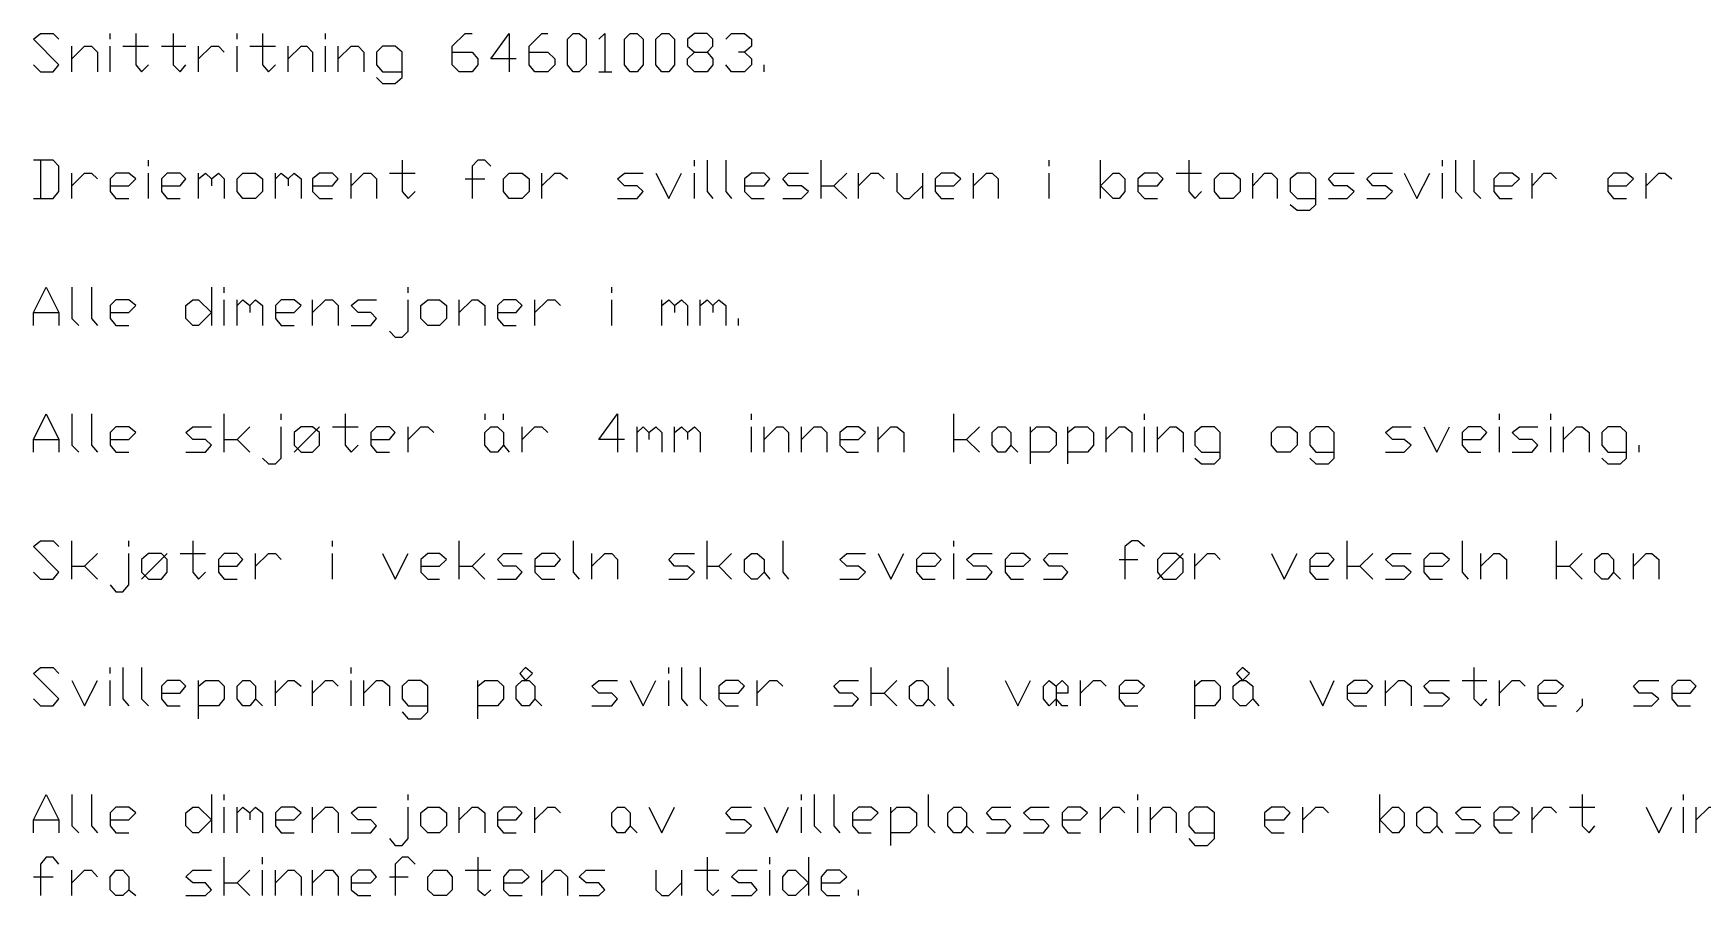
# Model space of a CAD drawing. Header units: millimetres. Extents: x -45 to 90, y -17 to 16.
# Drawn here: x 73.41 to 79.99, y 0.98 to 4.37 of the extents above; entities that cross this region are included whole.
import ezdxf

# ---------------------------------------------------------------- set-up
doc = ezdxf.new("R2010")
doc.units = ezdxf.units.MM
doc.layers.add('PDF_Geometry', color=7, linetype='Continuous')

msp = doc.modelspace()

# ---------------------------------------------------------------- linework, layer by layer
at = {"layer": 'PDF_Geometry', "lineweight": 25}
for points in [[(73.4101, 4.2495), (73.4376, 4.222), (73.488, 4.222), (73.5109, 4.2495), (73.4101, 4.3503), (73.4376, 4.3732), (73.488, 4.3732), (73.5109, 4.3503)], [(73.7126, 4.3503), (73.7126, 4.3732)], [(73.8135, 4.3732), (73.8135, 4.2495), (73.8364, 4.222), (73.8639, 4.2495)], [(73.9602, 4.3732), (73.9602, 4.2495), (73.9877, 4.222), (74.0106, 4.2495)], [(74.2123, 4.3503), (74.2123, 4.3732)], [(74.3132, 4.3732), (74.3132, 4.2495), (74.3361, 4.222), (74.3636, 4.2495)], [(74.5607, 4.3503), (74.5607, 4.3732)], [(75.0604, 4.2999), (75.1383, 4.2999), (75.1612, 4.2724), (75.1612, 4.2495), (75.1383, 4.222), (75.0879, 4.222), (75.0604, 4.2495), (75.0604, 4.3228), (75.1106, 4.3732), (75.1383, 4.3732)], [(75.3125, 4.2724), (75.2116, 4.2724), (75.285, 4.3732), (75.285, 4.222)], [(75.3629, 4.2999), (75.4363, 4.2999), (75.4638, 4.2724), (75.4638, 4.2495), (75.4363, 4.222), (75.3858, 4.222), (75.3629, 4.2495), (75.3629, 4.3228), (75.4133, 4.3732), (75.4363, 4.3732)], [(75.638, 4.3503), (75.6609, 4.3732), (75.6609, 4.222)], [(76.0643, 4.2999), (76.0872, 4.2724), (76.0872, 4.2495), (76.0643, 4.222), (76.0139, 4.222), (75.9864, 4.2495), (75.9864, 4.2724), (76.0139, 4.2999), (76.0643, 4.2999), (76.0872, 4.3228), (76.0872, 4.3503), (76.0643, 4.3732), (76.0139, 4.3732), (75.9864, 4.3503), (75.9864, 4.3228), (76.0139, 4.2999)], [(76.1376, 4.3503), (76.1606, 4.3732), (76.211, 4.3732), (76.2385, 4.3503), (76.2385, 4.3228), (76.211, 4.2999), (76.1881, 4.2999)], [(73.5614, 4.222), (73.5614, 4.3228)], [(73.5614, 4.2724), (73.6118, 4.3228), (73.6393, 4.3228), (73.6622, 4.2999), (73.6622, 4.222)], [(73.7126, 4.222), (73.7126, 4.3228)], [(73.7631, 4.3228), (73.8639, 4.3228)], [(73.9143, 4.3228), (74.0106, 4.3228)], [(74.061, 4.222), (74.061, 4.3228)], [(74.061, 4.2724), (74.1115, 4.3228), (74.139, 4.3228), (74.1619, 4.2999)], [(74.2123, 4.222), (74.2123, 4.3228)], [(74.2627, 4.3228), (74.3636, 4.3228)], [(74.414, 4.222), (74.414, 4.3228)], [(74.414, 4.2724), (74.4644, 4.3228), (74.4874, 4.3228), (74.5103, 4.2999), (74.5103, 4.222)], [(74.5607, 4.222), (74.5607, 4.3228)], [(74.6111, 4.222), (74.6111, 4.3228)], [(74.6111, 4.2724), (74.6615, 4.3228), (74.6891, 4.3228), (74.712, 4.2999), (74.712, 4.222)], [(74.7624, 4.1991), (74.7853, 4.1761), (74.8357, 4.1761), (74.8632, 4.1991), (74.8632, 4.2999), (74.8357, 4.3228), (74.7853, 4.3228), (74.7624, 4.2999), (74.7624, 4.2495), (74.7853, 4.222), (74.8632, 4.222)], [(76.211, 4.2999), (76.2385, 4.2724), (76.2385, 4.2495), (76.211, 4.222), (76.1606, 4.222), (76.1376, 4.2495)], [(75.638, 4.222), (75.6884, 4.222)], [(76.2889, 4.222), (76.2889, 4.2495)], [(73.4101, 3.7223), (73.488, 3.7223), (73.5109, 3.7498), (73.5109, 3.8507), (73.488, 3.8736), (73.4101, 3.8736)], [(73.4376, 3.8736), (73.4376, 3.7223)], [(73.5614, 3.7223), (73.5614, 3.8232)], [(73.5614, 3.7727), (73.6118, 3.8232), (73.6393, 3.8232), (73.6622, 3.8002)], [(73.7126, 3.7727), (73.786, 3.7727), (73.8135, 3.8002), (73.786, 3.8232), (73.7354, 3.8232), (73.7126, 3.8002), (73.7126, 3.7498), (73.7354, 3.7223), (73.786, 3.7223)], [(73.8639, 3.8507), (73.8639, 3.8736)], [(73.8639, 3.7223), (73.8639, 3.8232)], [(73.9143, 3.7727), (73.9877, 3.7727), (74.0106, 3.8002), (73.9877, 3.8232), (73.9373, 3.8232), (73.9143, 3.8002), (73.9143, 3.7498), (73.9373, 3.7223), (73.9877, 3.7223)], [(74.061, 3.7223), (74.061, 3.8232)], [(74.061, 3.8002), (74.0885, 3.8232), (74.1115, 3.8002), (74.1115, 3.7727)], [(74.1115, 3.8002), (74.139, 3.8232), (74.1619, 3.8002), (74.1619, 3.7223)], [(74.3636, 3.7223), (74.3636, 3.8232)], [(74.3636, 3.8002), (74.3865, 3.8232), (74.414, 3.8002), (74.414, 3.7727)], [(74.414, 3.8002), (74.4369, 3.8232), (74.4644, 3.8002), (74.4644, 3.7223)], [(74.5103, 3.7727), (74.5882, 3.7727), (74.6111, 3.8002), (74.5882, 3.8232), (74.5376, 3.8232), (74.5103, 3.8002), (74.5103, 3.7498), (74.5376, 3.7223), (74.5882, 3.7223)], [(74.6615, 3.7223), (74.6615, 3.8232)], [(74.6615, 3.7727), (74.712, 3.8232), (74.7395, 3.8232), (74.7624, 3.8002), (74.7624, 3.7223)], [(74.8128, 3.8232), (74.9137, 3.8232)], [(74.8632, 3.8736), (74.8632, 3.7498), (74.8862, 3.7223), (74.9137, 3.7498)], [(75.2116, 3.8507), (75.1887, 3.8736), (75.1612, 3.8736), (75.1383, 3.8507), (75.1383, 3.7223)], [(75.4133, 3.7223), (75.4133, 3.8232)], [(75.4133, 3.7727), (75.4638, 3.8232), (75.4867, 3.8232), (75.5142, 3.8002)], [(75.7113, 3.7223), (75.7892, 3.7223), (75.8122, 3.7498), (75.7892, 3.7727), (75.7388, 3.7727), (75.7113, 3.8002), (75.7388, 3.8232), (75.8122, 3.8232)], [(75.8626, 3.8232), (75.9128, 3.7223), (75.9634, 3.8232)], [(76.0139, 3.8507), (76.0139, 3.8736)], [(76.0139, 3.7223), (76.0139, 3.8232)], [(76.0643, 3.8736), (76.0643, 3.7498), (76.0872, 3.7223)], [(76.1376, 3.8736), (76.1376, 3.7498), (76.1606, 3.7223)], [(76.211, 3.7727), (76.2889, 3.7727), (76.3118, 3.8002), (76.2889, 3.8232), (76.2385, 3.8232), (76.211, 3.8002), (76.211, 3.7498), (76.2385, 3.7223), (76.2889, 3.7223)], [(76.3623, 3.7223), (76.4356, 3.7223), (76.4631, 3.7498), (76.4356, 3.7727), (76.3852, 3.7727), (76.3623, 3.8002), (76.3852, 3.8232), (76.4631, 3.8232)], [(76.5135, 3.7223), (76.5135, 3.8736)], [(76.5135, 3.7727), (76.564, 3.7727), (76.6144, 3.8232)], [(76.6602, 3.7223), (76.6602, 3.8232)], [(76.6602, 3.7727), (76.7106, 3.8232), (76.7382, 3.8232), (76.7611, 3.8002)], [(76.8115, 3.8232), (76.8115, 3.7498), (76.839, 3.7223), (76.8619, 3.7223), (76.9124, 3.7727)], [(76.9124, 3.8232), (76.9124, 3.7223)], [(76.9628, 3.7727), (77.0361, 3.7727), (77.0636, 3.8002), (77.0361, 3.8232), (76.9857, 3.8232), (76.9628, 3.8002), (76.9628, 3.7498), (76.9857, 3.7223), (77.0361, 3.7223)], [(77.1141, 3.7223), (77.1141, 3.8232)], [(77.1141, 3.7727), (77.1645, 3.8232), (77.1874, 3.8232), (77.2103, 3.8002), (77.2103, 3.7223)], [(77.412, 3.8507), (77.412, 3.8736)], [(77.412, 3.7223), (77.412, 3.8232)], [(77.6137, 3.7223), (77.6137, 3.8736)], [(77.7604, 3.7727), (77.8383, 3.7727), (77.8611, 3.8002), (77.8383, 3.8232), (77.7879, 3.8232), (77.7604, 3.8002), (77.7604, 3.7498), (77.7879, 3.7223), (77.8383, 3.7223)], [(77.9117, 3.8232), (78.0125, 3.8232)], [(77.9621, 3.8736), (77.9621, 3.7498), (77.985, 3.7223), (78.0125, 3.7498)], [(78.2142, 3.7223), (78.2142, 3.8232)], [(78.2142, 3.7727), (78.2601, 3.8232), (78.2876, 3.8232), (78.3105, 3.8002), (78.3105, 3.7223)], [(78.3609, 3.6994), (78.3884, 3.6765), (78.4389, 3.6765), (78.4618, 3.6994), (78.4618, 3.8002), (78.4389, 3.8232), (78.3884, 3.8232), (78.3609, 3.8002), (78.3609, 3.7498), (78.3884, 3.7223), (78.4618, 3.7223)], [(78.5122, 3.7223), (78.5856, 3.7223), (78.6131, 3.7498), (78.5856, 3.7727), (78.5351, 3.7727), (78.5122, 3.8002), (78.5351, 3.8232), (78.6131, 3.8232)], [(78.6633, 3.7223), (78.7368, 3.7223), (78.7643, 3.7498), (78.7368, 3.7727), (78.6864, 3.7727), (78.6633, 3.8002), (78.6864, 3.8232), (78.7643, 3.8232)], [(78.8102, 3.8232), (78.8606, 3.7223), (78.911, 3.8232)], [(78.9615, 3.8507), (78.9615, 3.8736)], [(78.9615, 3.7223), (78.9615, 3.8232)], [(79.0119, 3.8736), (79.0119, 3.7498), (79.0394, 3.7223)], [(79.0852, 3.8736), (79.0852, 3.7498), (79.1127, 3.7223)], [(79.1632, 3.7727), (79.2363, 3.7727), (79.264, 3.8002), (79.2363, 3.8232), (79.1861, 3.8232), (79.1632, 3.8002), (79.1632, 3.7498), (79.1861, 3.7223), (79.2363, 3.7223)], [(79.3144, 3.7223), (79.3144, 3.8232)], [(79.3144, 3.7727), (79.3603, 3.8232), (79.3878, 3.8232), (79.4107, 3.8002)], [(79.6124, 3.7727), (79.6857, 3.7727), (79.7132, 3.8002), (79.6857, 3.8232), (79.6353, 3.8232), (79.6124, 3.8002), (79.6124, 3.7498), (79.6353, 3.7223), (79.6857, 3.7223)], [(79.7637, 3.7223), (79.7637, 3.8232)], [(79.7637, 3.7727), (79.8141, 3.8232), (79.837, 3.8232), (79.8645, 3.8002)], [(75.1106, 3.8002), (75.1887, 3.8002)], [(76.564, 3.7727), (76.6144, 3.7223)], [(73.4101, 3.2226), (73.4101, 3.2731), (73.4605, 3.3739), (73.5109, 3.2731), (73.5109, 3.2226)], [(73.5614, 3.3739), (73.5614, 3.2501), (73.5889, 3.2226)], [(73.6393, 3.3739), (73.6393, 3.2501), (73.6622, 3.2226)], [(74.1115, 3.3739), (74.1115, 3.2226)], [(74.1619, 3.351), (74.1619, 3.3739)], [(74.8862, 3.351), (74.8862, 3.3739)], [(75.6884, 3.351), (75.6884, 3.3739)], [(73.7126, 3.2731), (73.786, 3.2731), (73.8135, 3.3006), (73.786, 3.3235), (73.7354, 3.3235), (73.7126, 3.3006), (73.7126, 3.2501), (73.7354, 3.2226), (73.786, 3.2226)], [(74.1619, 3.2226), (74.1619, 3.3235)], [(74.2123, 3.2226), (74.2123, 3.3235)], [(74.2123, 3.3006), (74.2352, 3.3235), (74.2627, 3.3006), (74.2627, 3.2731)], [(74.2627, 3.3006), (74.2857, 3.3235), (74.3132, 3.3006), (74.3132, 3.2226)], [(74.3636, 3.2731), (74.4369, 3.2731), (74.4644, 3.3006), (74.4369, 3.3235), (74.3865, 3.3235), (74.3636, 3.3006), (74.3636, 3.2501), (74.3865, 3.2226), (74.4369, 3.2226)], [(74.5103, 3.2226), (74.5103, 3.3235)], [(74.5103, 3.2731), (74.5607, 3.3235), (74.5882, 3.3235), (74.6111, 3.3006), (74.6111, 3.2226)], [(74.6615, 3.2226), (74.7395, 3.2226), (74.7624, 3.2501), (74.7395, 3.2731), (74.6891, 3.2731), (74.6615, 3.3006), (74.6891, 3.3235), (74.7624, 3.3235)], [(74.8128, 3.1997), (74.8357, 3.1768), (74.8632, 3.1768), (74.8862, 3.1997), (74.8862, 3.3235)], [(75.0879, 3.2226), (75.0879, 3.3235)], [(75.0879, 3.2731), (75.1383, 3.3235), (75.1612, 3.3235), (75.1887, 3.3006), (75.1887, 3.2226)], [(75.2391, 3.2731), (75.3125, 3.2731), (75.3354, 3.3006), (75.3125, 3.3235), (75.2621, 3.3235), (75.2391, 3.3006), (75.2391, 3.2501), (75.2621, 3.2226), (75.3125, 3.2226)], [(75.3858, 3.2226), (75.3858, 3.3235)], [(75.3858, 3.2731), (75.4363, 3.3235), (75.4638, 3.3235), (75.4867, 3.3006)], [(75.6884, 3.2226), (75.6884, 3.3235)], [(75.8855, 3.2226), (75.8855, 3.3235)], [(75.8855, 3.3006), (75.9128, 3.3235), (75.9359, 3.3006), (75.9359, 3.2731)], [(75.9359, 3.3006), (75.9634, 3.3235), (75.9864, 3.3006), (75.9864, 3.2226)], [(76.0368, 3.2226), (76.0368, 3.3235)], [(76.0368, 3.3006), (76.0643, 3.3235), (76.0872, 3.3006), (76.0872, 3.2731)], [(76.0872, 3.3006), (76.1101, 3.3235), (76.1376, 3.3006), (76.1376, 3.2226)], [(73.4101, 3.2731), (73.5109, 3.2731)], [(76.1881, 3.2226), (76.1881, 3.2501)], [(73.4101, 2.723), (73.4101, 2.7736), (73.4605, 2.8742), (73.5109, 2.7736), (73.5109, 2.723)], [(73.5614, 2.8742), (73.5614, 2.7505), (73.5889, 2.723)], [(73.6393, 2.8742), (73.6393, 2.7505), (73.6622, 2.723)], [(74.1619, 2.723), (74.1619, 2.8742)], [(74.3865, 2.8513), (74.3865, 2.8742)], [(74.6386, 2.8742), (74.6386, 2.7505), (74.6615, 2.723), (74.6891, 2.7505)], [(75.1887, 2.8742), (75.1887, 2.8513)], [(75.2621, 2.8513), (75.2621, 2.8742)], [(75.7388, 2.7736), (75.638, 2.7736), (75.7113, 2.8742), (75.7113, 2.723)], [(76.2385, 2.8513), (76.2385, 2.8742)], [(77.0361, 2.723), (77.0361, 2.8742)], [(77.7879, 2.8513), (77.7879, 2.8742)], [(79.1861, 2.8513), (79.1861, 2.8742)], [(79.3878, 2.8513), (79.3878, 2.8742)], [(73.4101, 2.7736), (73.5109, 2.7736)], [(73.7126, 2.7736), (73.786, 2.7736), (73.8135, 2.8009), (73.786, 2.8238), (73.7354, 2.8238), (73.7126, 2.8009), (73.7126, 2.7505), (73.7354, 2.723), (73.786, 2.723)], [(74.0106, 2.723), (74.0885, 2.723), (74.1115, 2.7505), (74.0885, 2.7736), (74.0381, 2.7736), (74.0106, 2.8009), (74.0381, 2.8238), (74.1115, 2.8238)], [(74.1619, 2.7736), (74.2123, 2.7736), (74.2627, 2.8238)], [(74.2123, 2.7736), (74.2627, 2.723)], [(74.3132, 2.7), (74.3361, 2.6771), (74.3636, 2.6771), (74.3865, 2.7), (74.3865, 2.8238)], [(74.4369, 2.723), (74.5376, 2.8238)], [(74.5882, 2.8238), (74.6891, 2.8238)], [(74.7395, 2.7736), (74.8128, 2.7736), (74.8357, 2.8009), (74.8128, 2.8238), (74.7624, 2.8238), (74.7395, 2.8009), (74.7395, 2.7505), (74.7624, 2.723), (74.8128, 2.723)], [(74.8862, 2.723), (74.8862, 2.8238)], [(74.8862, 2.7736), (74.9366, 2.8238), (74.9641, 2.8238), (74.987, 2.8009)], [(75.3354, 2.723), (75.3354, 2.8238)], [(75.3354, 2.7736), (75.3858, 2.8238), (75.4133, 2.8238), (75.4363, 2.8009)], [(75.7892, 2.723), (75.7892, 2.8238)], [(75.7892, 2.8009), (75.8122, 2.8238), (75.8351, 2.8009), (75.8351, 2.7736)], [(75.8351, 2.8009), (75.8626, 2.8238), (75.8855, 2.8009), (75.8855, 2.723)], [(75.9359, 2.723), (75.9359, 2.8238)], [(75.9359, 2.8009), (75.9634, 2.8238), (75.9864, 2.8009), (75.9864, 2.7736)], [(75.9864, 2.8009), (76.0139, 2.8238), (76.0368, 2.8009), (76.0368, 2.723)], [(76.2385, 2.723), (76.2385, 2.8238)], [(76.2889, 2.723), (76.2889, 2.8238)], [(76.2889, 2.7736), (76.3393, 2.8238), (76.3623, 2.8238), (76.3852, 2.8009), (76.3852, 2.723)], [(76.4356, 2.723), (76.4356, 2.8238)], [(76.4356, 2.7736), (76.4858, 2.8238), (76.5135, 2.8238), (76.5365, 2.8009), (76.5365, 2.723)], [(76.5869, 2.7736), (76.6602, 2.7736), (76.6877, 2.8009), (76.6602, 2.8238), (76.6144, 2.8238), (76.5869, 2.8009), (76.5869, 2.7505), (76.6144, 2.723), (76.6602, 2.723)], [(76.7382, 2.723), (76.7382, 2.8238)], [(76.7382, 2.7736), (76.7886, 2.8238), (76.8115, 2.8238), (76.839, 2.8009), (76.839, 2.723)], [(77.0361, 2.7736), (77.0865, 2.7736), (77.137, 2.8238)], [(77.0865, 2.7736), (77.137, 2.723)], [(77.3387, 2.6771), (77.3387, 2.8238)], [(77.3387, 2.8009), (77.3616, 2.8238), (77.412, 2.8238), (77.4395, 2.8009), (77.4395, 2.7505), (77.412, 2.723), (77.3387, 2.723)], [(77.4854, 2.6771), (77.4854, 2.8238)], [(77.4854, 2.8009), (77.5129, 2.8238), (77.5633, 2.8238), (77.5862, 2.8009), (77.5862, 2.7505), (77.5633, 2.723), (77.4854, 2.723)], [(77.6366, 2.723), (77.6366, 2.8238)], [(77.6366, 2.7736), (77.6871, 2.8238), (77.71, 2.8238), (77.7375, 2.8009), (77.7375, 2.723)], [(77.7879, 2.723), (77.7879, 2.8238)], [(77.8383, 2.723), (77.8383, 2.8238)], [(77.8383, 2.7736), (77.8888, 2.8238), (77.9117, 2.8238), (77.9392, 2.8009), (77.9392, 2.723)], [(77.985, 2.7), (78.0125, 2.6771), (78.063, 2.6771), (78.0859, 2.7), (78.0859, 2.8009), (78.063, 2.8238), (78.0125, 2.8238), (77.985, 2.8009), (77.985, 2.7505), (78.0125, 2.723), (78.0859, 2.723)], [(78.4389, 2.7), (78.4618, 2.6771), (78.5122, 2.6771), (78.5351, 2.7), (78.5351, 2.8009), (78.5122, 2.8238), (78.4618, 2.8238), (78.4389, 2.8009), (78.4389, 2.7505), (78.4618, 2.723), (78.5351, 2.723)], [(78.7368, 2.723), (78.8102, 2.723), (78.8377, 2.7505), (78.8102, 2.7736), (78.7643, 2.7736), (78.7368, 2.8009), (78.7643, 2.8238), (78.8377, 2.8238)], [(78.8881, 2.8238), (78.9385, 2.723), (78.989, 2.8238)], [(79.0394, 2.7736), (79.1127, 2.7736), (79.1356, 2.8009), (79.1127, 2.8238), (79.0623, 2.8238), (79.0394, 2.8009), (79.0394, 2.7505), (79.0623, 2.723), (79.1127, 2.723)], [(79.1861, 2.723), (79.1861, 2.8238)], [(79.2363, 2.723), (79.3144, 2.723), (79.3373, 2.7505), (79.3144, 2.7736), (79.264, 2.7736), (79.2363, 2.8009), (79.264, 2.8238), (79.3373, 2.8238)], [(79.3878, 2.723), (79.3878, 2.8238)], [(79.4382, 2.723), (79.4382, 2.8238)], [(79.4382, 2.7736), (79.4886, 2.8238), (79.5115, 2.8238), (79.5391, 2.8009), (79.5391, 2.723)], [(79.5895, 2.7), (79.6124, 2.6771), (79.6628, 2.6771), (79.6857, 2.7), (79.6857, 2.8009), (79.6628, 2.8238), (79.6124, 2.8238), (79.5895, 2.8009), (79.5895, 2.7505), (79.6124, 2.723), (79.6857, 2.723)], [(75.2621, 2.7505), (75.285, 2.723)], [(77.2607, 2.7505), (77.2881, 2.723)], [(79.7362, 2.723), (79.7362, 2.7505)], [(73.4101, 2.2508), (73.4376, 2.2233), (73.488, 2.2233), (73.5109, 2.2508), (73.4101, 2.3517), (73.4376, 2.3746), (73.488, 2.3746), (73.5109, 2.3517)], [(73.5614, 2.2233), (73.5614, 2.3746)], [(73.786, 2.3517), (73.786, 2.3746)], [(74.0381, 2.3746), (74.0381, 2.2508), (74.061, 2.2233), (74.0885, 2.2508)], [(74.5882, 2.3517), (74.5882, 2.3746)], [(75.0879, 2.2233), (75.0879, 2.3746)], [(75.5371, 2.3746), (75.5371, 2.2508), (75.56, 2.2233)], [(76.0643, 2.2233), (76.0643, 2.3746)], [(76.3623, 2.3746), (76.3623, 2.2508), (76.3852, 2.2233)], [(77.0361, 2.3517), (77.0361, 2.3746)], [(77.7879, 2.3517), (77.7604, 2.3746), (77.7375, 2.3746), (77.71, 2.3517), (77.71, 2.2233)], [(78.5856, 2.2233), (78.5856, 2.3746)], [(79.0394, 2.3746), (79.0394, 2.2508), (79.0623, 2.2233)], [(79.4107, 2.2233), (79.4107, 2.3746)], [(73.5614, 2.2737), (73.6118, 2.2737), (73.6622, 2.3241)], [(73.7126, 2.2006), (73.7354, 2.1729), (73.7631, 2.1729), (73.786, 2.2006), (73.786, 2.3241)], [(73.8364, 2.2233), (73.9373, 2.3241)], [(73.9877, 2.3241), (74.0885, 2.3241)], [(74.139, 2.2737), (74.2123, 2.2737), (74.2352, 2.3012), (74.2123, 2.3241), (74.1619, 2.3241), (74.139, 2.3012), (74.139, 2.2508), (74.1619, 2.2233), (74.2123, 2.2233)], [(74.2857, 2.2233), (74.2857, 2.3241)], [(74.2857, 2.2737), (74.3361, 2.3241), (74.3636, 2.3241), (74.3865, 2.3012)], [(74.5882, 2.2233), (74.5882, 2.3241)], [(74.7853, 2.3241), (74.8357, 2.2233), (74.8862, 2.3241)], [(74.9366, 2.2737), (75.0099, 2.2737), (75.0374, 2.3012), (75.0099, 2.3241), (74.9641, 2.3241), (74.9366, 2.3012), (74.9366, 2.2508), (74.9641, 2.2233), (75.0099, 2.2233)], [(75.0879, 2.2737), (75.1383, 2.2737), (75.1887, 2.3241)], [(75.2391, 2.2233), (75.3125, 2.2233), (75.3354, 2.2508), (75.3125, 2.2737), (75.2621, 2.2737), (75.2391, 2.3012), (75.2621, 2.3241), (75.3354, 2.3241)], [(75.3858, 2.2737), (75.4638, 2.2737), (75.4867, 2.3012), (75.4638, 2.3241), (75.4133, 2.3241), (75.3858, 2.3012), (75.3858, 2.2508), (75.4133, 2.2233), (75.4638, 2.2233)], [(75.6105, 2.2233), (75.6105, 2.3241)], [(75.6105, 2.2737), (75.6609, 2.3241), (75.6884, 2.3241), (75.7113, 2.3012), (75.7113, 2.2233)], [(75.9128, 2.2233), (75.9864, 2.2233), (76.0139, 2.2508), (75.9864, 2.2737), (75.9359, 2.2737), (75.9128, 2.3012), (75.9359, 2.3241), (76.0139, 2.3241)], [(76.0643, 2.2737), (76.1101, 2.2737), (76.1606, 2.3241)], [(76.5869, 2.2233), (76.6602, 2.2233), (76.6877, 2.2508), (76.6602, 2.2737), (76.6144, 2.2737), (76.5869, 2.3012), (76.6144, 2.3241), (76.6877, 2.3241)], [(76.7382, 2.3241), (76.7886, 2.2233), (76.839, 2.3241)], [(76.8894, 2.2737), (76.9628, 2.2737), (76.9857, 2.3012), (76.9628, 2.3241), (76.9124, 2.3241), (76.8894, 2.3012), (76.8894, 2.2508), (76.9124, 2.2233), (76.9628, 2.2233)], [(77.0361, 2.2233), (77.0361, 2.3241)], [(77.0865, 2.2233), (77.1645, 2.2233), (77.1874, 2.2508), (77.1645, 2.2737), (77.1141, 2.2737), (77.0865, 2.3012), (77.1141, 2.3241), (77.1874, 2.3241)], [(77.2378, 2.2737), (77.3112, 2.2737), (77.3387, 2.3012), (77.3112, 2.3241), (77.2607, 2.3241), (77.2378, 2.3012), (77.2378, 2.2508), (77.2607, 2.2233), (77.3112, 2.2233)], [(77.3891, 2.2233), (77.4624, 2.2233), (77.4854, 2.2508), (77.4624, 2.2737), (77.412, 2.2737), (77.3891, 2.3012), (77.412, 2.3241), (77.4854, 2.3241)], [(77.8383, 2.2233), (77.9392, 2.3241)], [(77.985, 2.2233), (77.985, 2.3241)], [(77.985, 2.2737), (78.0355, 2.3241), (78.063, 2.3241), (78.0859, 2.3012)], [(78.2876, 2.3241), (78.338, 2.2233), (78.3884, 2.3241)], [(78.4389, 2.2737), (78.5122, 2.2737), (78.5351, 2.3012), (78.5122, 2.3241), (78.4618, 2.3241), (78.4389, 2.3012), (78.4389, 2.2508), (78.4618, 2.2233), (78.5122, 2.2233)], [(78.5856, 2.2737), (78.636, 2.2737), (78.6864, 2.3241)], [(78.7368, 2.2233), (78.8102, 2.2233), (78.8377, 2.2508), (78.8102, 2.2737), (78.7643, 2.2737), (78.7368, 2.3012), (78.7643, 2.3241), (78.8377, 2.3241)], [(78.8881, 2.2737), (78.9615, 2.2737), (78.989, 2.3012), (78.9615, 2.3241), (78.911, 2.3241), (78.8881, 2.3012), (78.8881, 2.2508), (78.911, 2.2233), (78.9615, 2.2233)], [(79.1127, 2.2233), (79.1127, 2.3241)], [(79.1127, 2.2737), (79.1632, 2.3241), (79.1861, 2.3241), (79.2136, 2.3012), (79.2136, 2.2233)], [(79.4107, 2.2737), (79.4611, 2.2737), (79.5115, 2.3241)], [(79.7132, 2.2233), (79.7132, 2.3241)], [(79.7132, 2.2737), (79.7637, 2.3241), (79.7866, 2.3241), (79.8141, 2.3012), (79.8141, 2.2233)], [(73.6118, 2.2737), (73.6622, 2.2233)], [(75.1383, 2.2737), (75.1887, 2.2233)], [(76.1101, 2.2737), (76.1606, 2.2233)], [(76.2889, 2.2508), (76.3118, 2.2233)], [(77.6871, 2.3012), (77.7604, 2.3012)], [(78.636, 2.2737), (78.6864, 2.2233)], [(79.4611, 2.2737), (79.5115, 2.2233)], [(79.6353, 2.2508), (79.6628, 2.2233)], [(73.4101, 1.7511), (73.4376, 1.7236), (73.488, 1.7236), (73.5109, 1.7511), (73.4101, 1.852), (73.4376, 1.8749), (73.488, 1.8749), (73.5109, 1.852)], [(73.7126, 1.852), (73.7126, 1.8749)], [(73.7631, 1.8749), (73.7631, 1.7511), (73.786, 1.7236)], [(73.8364, 1.8749), (73.8364, 1.7511), (73.8639, 1.7236)], [(74.6615, 1.852), (74.6615, 1.8749)], [(75.9128, 1.852), (75.9128, 1.8749)], [(75.9634, 1.8749), (75.9634, 1.7511), (75.9864, 1.7236)], [(76.0368, 1.8749), (76.0368, 1.7511), (76.0643, 1.7236)], [(76.7106, 1.7236), (76.7106, 1.8749)], [(77.0132, 1.8749), (77.0132, 1.7511), (77.0361, 1.7236)], [(79.0852, 1.8749), (79.0852, 1.7511), (79.1127, 1.7236), (79.1356, 1.7511)], [(73.5614, 1.8245), (73.6118, 1.7236), (73.6622, 1.8245)], [(73.7126, 1.7236), (73.7126, 1.8245)], [(73.9143, 1.7741), (73.9877, 1.7741), (74.0106, 1.8016), (73.9877, 1.8245), (73.9373, 1.8245), (73.9143, 1.8016), (73.9143, 1.7511), (73.9373, 1.7236), (73.9877, 1.7236)], [(74.061, 1.6732), (74.061, 1.8245)], [(74.061, 1.8016), (74.0885, 1.8245), (74.139, 1.8245), (74.1619, 1.8016), (74.1619, 1.7511), (74.139, 1.7236), (74.061, 1.7236)], [(74.3636, 1.7236), (74.3636, 1.8245)], [(74.3636, 1.7741), (74.414, 1.8245), (74.4369, 1.8245), (74.4644, 1.8016)], [(74.5103, 1.7236), (74.5103, 1.8245)], [(74.5103, 1.7741), (74.5607, 1.8245), (74.5882, 1.8245), (74.6111, 1.8016)], [(74.6615, 1.7236), (74.6615, 1.8245)], [(74.712, 1.7236), (74.712, 1.8245)], [(74.712, 1.7741), (74.7624, 1.8245), (74.7853, 1.8245), (74.8128, 1.8016), (74.8128, 1.7236)], [(74.8632, 1.7007), (74.8862, 1.6732), (74.9366, 1.6732), (74.9641, 1.7007), (74.9641, 1.8016), (74.9366, 1.8245), (74.8862, 1.8245), (74.8632, 1.8016), (74.8632, 1.7511), (74.8862, 1.7236), (74.9641, 1.7236)], [(75.1612, 1.6732), (75.1612, 1.8245)], [(75.1612, 1.8016), (75.1887, 1.8245), (75.2391, 1.8245), (75.2621, 1.8016), (75.2621, 1.7511), (75.2391, 1.7236), (75.1612, 1.7236)], [(75.3858, 1.7511), (75.3629, 1.7236), (75.3354, 1.7236), (75.3125, 1.7511), (75.3125, 1.8016), (75.3354, 1.8245), (75.3629, 1.8245), (75.3858, 1.8016), (75.3858, 1.7511), (75.4133, 1.7236)], [(75.6105, 1.7236), (75.6884, 1.7236), (75.7113, 1.7511), (75.6884, 1.7741), (75.638, 1.7741), (75.6105, 1.8016), (75.638, 1.8245), (75.7113, 1.8245)], [(75.7617, 1.8245), (75.8122, 1.7236), (75.8626, 1.8245)], [(75.9128, 1.7236), (75.9128, 1.8245)], [(76.1101, 1.7741), (76.1881, 1.7741), (76.211, 1.8016), (76.1881, 1.8245), (76.1376, 1.8245), (76.1101, 1.8016), (76.1101, 1.7511), (76.1376, 1.7236), (76.1881, 1.7236)], [(76.2614, 1.7236), (76.2614, 1.8245)], [(76.2614, 1.7741), (76.3118, 1.8245), (76.3393, 1.8245), (76.3623, 1.8016)], [(76.564, 1.7236), (76.6373, 1.7236), (76.6602, 1.7511), (76.6373, 1.7741), (76.5869, 1.7741), (76.564, 1.8016), (76.5869, 1.8245), (76.6602, 1.8245)], [(76.7106, 1.7741), (76.7611, 1.7741), (76.8115, 1.8245)], [(77.2378, 1.8245), (77.2881, 1.7236), (77.3387, 1.8245)], [(77.4854, 1.7236), (77.4624, 1.7236), (77.4395, 1.7511), (77.412, 1.7236), (77.3891, 1.7511), (77.3891, 1.8016), (77.412, 1.8245), (77.4395, 1.8016), (77.4395, 1.7236)], [(77.4395, 1.8016), (77.4624, 1.8245), (77.4854, 1.8016), (77.4854, 1.7741), (77.4395, 1.7741)], [(77.5358, 1.7236), (77.5358, 1.8245)], [(77.5358, 1.7741), (77.5862, 1.8245), (77.6137, 1.8245), (77.6366, 1.8016)], [(77.6871, 1.7741), (77.7604, 1.7741), (77.7879, 1.8016), (77.7604, 1.8245), (77.71, 1.8245), (77.6871, 1.8016), (77.6871, 1.7511), (77.71, 1.7236), (77.7604, 1.7236)], [(77.985, 1.6732), (77.985, 1.8245)], [(77.985, 1.8016), (78.0125, 1.8245), (78.063, 1.8245), (78.0859, 1.8016), (78.0859, 1.7511), (78.063, 1.7236), (77.985, 1.7236)], [(78.2142, 1.7511), (78.1867, 1.7236), (78.1638, 1.7236), (78.1363, 1.7511), (78.1363, 1.8016), (78.1638, 1.8245), (78.1867, 1.8245), (78.2142, 1.8016), (78.2142, 1.7511), (78.2372, 1.7236)], [(78.4389, 1.8245), (78.4893, 1.7236), (78.5351, 1.8245)], [(78.5856, 1.7741), (78.6633, 1.7741), (78.6864, 1.8016), (78.6633, 1.8245), (78.6131, 1.8245), (78.5856, 1.8016), (78.5856, 1.7511), (78.6131, 1.7236), (78.6633, 1.7236)], [(78.7368, 1.7236), (78.7368, 1.8245)], [(78.7368, 1.7741), (78.7873, 1.8245), (78.8102, 1.8245), (78.8377, 1.8016), (78.8377, 1.7236)], [(78.8881, 1.7236), (78.9615, 1.7236), (78.989, 1.7511), (78.9615, 1.7741), (78.911, 1.7741), (78.8881, 1.8016), (78.911, 1.8245), (78.989, 1.8245)], [(79.0394, 1.8245), (79.1356, 1.8245)], [(79.1861, 1.7236), (79.1861, 1.8245)], [(79.1861, 1.7741), (79.2363, 1.8245), (79.264, 1.8245), (79.2869, 1.8016)], [(79.3373, 1.7741), (79.4107, 1.7741), (79.4382, 1.8016), (79.4107, 1.8245), (79.3603, 1.8245), (79.3373, 1.8016), (79.3373, 1.7511), (79.3603, 1.7236), (79.4107, 1.7236)], [(79.7132, 1.7236), (79.7866, 1.7236), (79.8141, 1.7511), (79.7866, 1.7741), (79.7362, 1.7741), (79.7132, 1.8016), (79.7362, 1.8245), (79.8141, 1.8245)], [(79.8645, 1.7741), (79.9379, 1.7741), (79.9608, 1.8016), (79.9379, 1.8245), (79.8874, 1.8245), (79.8645, 1.8016), (79.8645, 1.7511), (79.8874, 1.7236), (79.9379, 1.7236)], [(74.2857, 1.7511), (74.3132, 1.7236)], [(76.7611, 1.7741), (76.8115, 1.7236)], [(76.9353, 1.7511), (76.9628, 1.7236)], [(79.5115, 1.7511), (79.5115, 1.7236), (79.4886, 1.7007)], [(73.4101, 1.224), (73.4101, 1.2744), (73.4605, 1.3752), (73.5109, 1.2744), (73.5109, 1.224)], [(73.5614, 1.3752), (73.5614, 1.2515), (73.5889, 1.224)], [(73.6393, 1.3752), (73.6393, 1.2515), (73.6622, 1.224)], [(73.7126, 1.2744), (73.786, 1.2744), (73.8135, 1.3019), (73.786, 1.3248), (73.7354, 1.3248), (73.7126, 1.3019), (73.7126, 1.2515), (73.7354, 1.224), (73.786, 1.224)], [(74.1115, 1.3752), (74.1115, 1.224)], [(74.1619, 1.3523), (74.1619, 1.3752)], [(74.1619, 1.224), (74.1619, 1.3248)], [(74.2123, 1.224), (74.2123, 1.3248)], [(74.2123, 1.3019), (74.2352, 1.3248), (74.2627, 1.3019), (74.2627, 1.2744)], [(74.2627, 1.3019), (74.2857, 1.3248), (74.3132, 1.3019), (74.3132, 1.224)], [(74.3636, 1.2744), (74.4369, 1.2744), (74.4644, 1.3019), (74.4369, 1.3248), (74.3865, 1.3248), (74.3636, 1.3019), (74.3636, 1.2515), (74.3865, 1.224), (74.4369, 1.224)], [(74.5103, 1.224), (74.5103, 1.3248)], [(74.5103, 1.2744), (74.5607, 1.3248), (74.5882, 1.3248), (74.6111, 1.3019), (74.6111, 1.224)], [(74.6615, 1.224), (74.7395, 1.224), (74.7624, 1.2515), (74.7395, 1.2744), (74.6891, 1.2744), (74.6615, 1.3019), (74.6891, 1.3248), (74.7624, 1.3248)], [(74.8128, 1.201), (74.8357, 1.1735), (74.8632, 1.1735), (74.8862, 1.201), (74.8862, 1.3248)], [(74.8862, 1.3523), (74.8862, 1.3752)], [(75.0879, 1.224), (75.0879, 1.3248)], [(75.0879, 1.2744), (75.1383, 1.3248), (75.1612, 1.3248), (75.1887, 1.3019), (75.1887, 1.224)], [(75.2391, 1.2744), (75.3125, 1.2744), (75.3354, 1.3019), (75.3125, 1.3248), (75.2621, 1.3248), (75.2391, 1.3019), (75.2391, 1.2515), (75.2621, 1.224), (75.3125, 1.224)], [(75.3858, 1.224), (75.3858, 1.3248)], [(75.3858, 1.2744), (75.4363, 1.3248), (75.4638, 1.3248), (75.4867, 1.3019)], [(75.8351, 1.3248), (75.8855, 1.224), (75.9359, 1.3248)], [(76.1376, 1.224), (76.211, 1.224), (76.2385, 1.2515), (76.211, 1.2744), (76.1606, 1.2744), (76.1376, 1.3019), (76.1606, 1.3248), (76.2385, 1.3248)], [(76.2889, 1.3248), (76.3393, 1.224), (76.3852, 1.3248)], [(76.4356, 1.3523), (76.4356, 1.3752)], [(76.4356, 1.224), (76.4356, 1.3248)], [(76.4858, 1.3752), (76.4858, 1.2515), (76.5135, 1.224)], [(76.564, 1.3752), (76.564, 1.2515), (76.5869, 1.224)], [(76.6373, 1.2744), (76.7106, 1.2744), (76.7382, 1.3019), (76.7106, 1.3248), (76.6602, 1.3248), (76.6373, 1.3019), (76.6373, 1.2515), (76.6602, 1.224), (76.7106, 1.224)], [(76.7886, 1.1735), (76.7886, 1.3248)], [(76.7886, 1.3019), (76.8115, 1.3248), (76.8619, 1.3248), (76.8894, 1.3019), (76.8894, 1.2515), (76.8619, 1.224), (76.7886, 1.224)], [(76.9353, 1.3752), (76.9353, 1.2515), (76.9628, 1.224)], [(77.1645, 1.224), (77.2378, 1.224), (77.2607, 1.2515), (77.2378, 1.2744), (77.1874, 1.2744), (77.1645, 1.3019), (77.1874, 1.3248), (77.2607, 1.3248)], [(77.3112, 1.224), (77.3891, 1.224), (77.412, 1.2515), (77.3891, 1.2744), (77.3387, 1.2744), (77.3112, 1.3019), (77.3387, 1.3248), (77.412, 1.3248)], [(77.4624, 1.2744), (77.5358, 1.2744), (77.5633, 1.3019), (77.5358, 1.3248), (77.4854, 1.3248), (77.4624, 1.3019), (77.4624, 1.2515), (77.4854, 1.224), (77.5358, 1.224)], [(77.6137, 1.224), (77.6137, 1.3248)], [(77.6137, 1.2744), (77.6641, 1.3248), (77.6871, 1.3248), (77.71, 1.3019)], [(77.7604, 1.3523), (77.7604, 1.3752)], [(77.7604, 1.224), (77.7604, 1.3248)], [(77.8108, 1.224), (77.8108, 1.3248)], [(77.8108, 1.2744), (77.8611, 1.3248), (77.8888, 1.3248), (77.9117, 1.3019), (77.9117, 1.224)], [(77.9621, 1.201), (77.985, 1.1735), (78.0355, 1.1735), (78.063, 1.201), (78.063, 1.3019), (78.0355, 1.3248), (77.985, 1.3248), (77.9621, 1.3019), (77.9621, 1.2515), (77.985, 1.224), (78.063, 1.224)], [(78.2601, 1.2744), (78.338, 1.2744), (78.3609, 1.3019), (78.338, 1.3248), (78.2876, 1.3248), (78.2601, 1.3019), (78.2601, 1.2515), (78.2876, 1.224), (78.338, 1.224)], [(78.4114, 1.224), (78.4114, 1.3248)], [(78.4114, 1.2744), (78.4618, 1.3248), (78.4893, 1.3248), (78.5122, 1.3019)], [(78.7139, 1.224), (78.7139, 1.3752)], [(79.0119, 1.224), (79.0852, 1.224), (79.1127, 1.2515), (79.0852, 1.2744), (79.0394, 1.2744), (79.0119, 1.3019), (79.0394, 1.3248), (79.1127, 1.3248)], [(79.1632, 1.2744), (79.2363, 1.2744), (79.264, 1.3019), (79.2363, 1.3248), (79.1861, 1.3248), (79.1632, 1.3019), (79.1632, 1.2515), (79.1861, 1.224), (79.2363, 1.224)], [(79.3144, 1.224), (79.3144, 1.3248)], [(79.3144, 1.2744), (79.3603, 1.3248), (79.3878, 1.3248), (79.4107, 1.3019)], [(79.4611, 1.3248), (79.562, 1.3248)], [(79.5115, 1.3752), (79.5115, 1.2515), (79.5391, 1.224), (79.562, 1.2515)], [(79.7637, 1.3248), (79.8141, 1.224), (79.8645, 1.3248)], [(79.9104, 1.3523), (79.9104, 1.3752)], [(79.9104, 1.224), (79.9104, 1.3248)], [(79.9608, 1.224), (79.9608, 1.3248)], [(79.9608, 1.2744), (80.0112, 1.3248), (80.0385, 1.3248), (80.0616, 1.3019), (80.0616, 1.224)], [(73.4101, 1.2744), (73.5109, 1.2744)], [(75.7617, 1.2515), (75.7892, 1.224)], [(77.0865, 1.2515), (77.1141, 1.224)], [(78.9385, 1.2515), (78.9615, 1.224)], [(73.5109, 1.1002), (73.488, 1.1277), (73.4605, 1.1277), (73.4376, 1.1002), (73.4376, 0.9764)], [(74.1619, 0.9764), (74.1619, 1.1277)], [(74.3132, 1.1002), (74.3132, 1.1277)], [(74.9137, 1.1002), (74.8862, 1.1277), (74.8632, 1.1277), (74.8357, 1.1002), (74.8357, 0.9764)], [(75.1612, 1.1277), (75.1612, 0.9993), (75.1887, 0.9764), (75.2116, 0.9993)], [(76.0643, 1.1277), (76.0643, 0.9993), (76.0872, 0.9764), (76.1101, 0.9993)], [(76.3118, 1.1002), (76.3118, 1.1277)], [(76.4631, 1.1277), (76.4631, 0.9764)], [(73.5614, 0.9764), (73.5614, 1.0773)], [(73.5614, 1.0268), (73.6118, 1.0773), (73.6393, 1.0773), (73.6622, 1.0498)], [(74.0106, 0.9764), (74.0885, 0.9764), (74.1115, 0.9993), (74.0885, 1.0268), (74.0381, 1.0268), (74.0106, 1.0498), (74.0381, 1.0773), (74.1115, 1.0773)], [(74.1619, 1.0268), (74.2123, 1.0268), (74.2627, 1.0773)], [(74.3132, 0.9764), (74.3132, 1.0773)], [(74.3636, 0.9764), (74.3636, 1.0773)], [(74.3636, 1.0268), (74.414, 1.0773), (74.4369, 1.0773), (74.4644, 1.0498), (74.4644, 0.9764)], [(74.5103, 0.9764), (74.5103, 1.0773)], [(74.5103, 1.0268), (74.5607, 1.0773), (74.5882, 1.0773), (74.6111, 1.0498), (74.6111, 0.9764)], [(74.6615, 1.0268), (74.7395, 1.0268), (74.7624, 1.0498), (74.7395, 1.0773), (74.6891, 1.0773), (74.6615, 1.0498), (74.6615, 0.9993), (74.6891, 0.9764), (74.7395, 0.9764)], [(75.1106, 1.0773), (75.2116, 1.0773)], [(75.2621, 1.0268), (75.3354, 1.0268), (75.3629, 1.0498), (75.3354, 1.0773), (75.285, 1.0773), (75.2621, 1.0498), (75.2621, 0.9993), (75.285, 0.9764), (75.3354, 0.9764)], [(75.4133, 0.9764), (75.4133, 1.0773)], [(75.4133, 1.0268), (75.4638, 1.0773), (75.4867, 1.0773), (75.5142, 1.0498), (75.5142, 0.9764)], [(75.56, 0.9764), (75.638, 0.9764), (75.6609, 0.9993), (75.638, 1.0268), (75.5875, 1.0268), (75.56, 1.0498), (75.5875, 1.0773), (75.6609, 1.0773)], [(75.8626, 1.0773), (75.8626, 0.9993), (75.8855, 0.9764), (75.9128, 0.9764), (75.9634, 1.0268)], [(75.9634, 1.0773), (75.9634, 0.9764)], [(76.0139, 1.0773), (76.1101, 1.0773)], [(76.1606, 0.9764), (76.2385, 0.9764), (76.2614, 0.9993), (76.2385, 1.0268), (76.1881, 1.0268), (76.1606, 1.0498), (76.1881, 1.0773), (76.2614, 1.0773)], [(76.3118, 0.9764), (76.3118, 1.0773)], [(76.5135, 1.0268), (76.5869, 1.0268), (76.6144, 1.0498), (76.5869, 1.0773), (76.5365, 1.0773), (76.5135, 1.0498), (76.5135, 0.9993), (76.5365, 0.9764), (76.5869, 0.9764)], [(73.4101, 1.0498), (73.488, 1.0498)], [(73.786, 0.9993), (73.8135, 0.9764)], [(74.2123, 1.0268), (74.2627, 0.9764)], [(74.8128, 1.0498), (74.8862, 1.0498)], [(76.6602, 0.9764), (76.6602, 0.9993)]]:
    msp.add_lwpolyline(points, dxfattribs=at)
for points in [[(75.5371, 4.222), (75.5142, 4.2495), (75.5142, 4.3503), (75.5371, 4.3732), (75.56, 4.3732), (75.5875, 4.3503), (75.5875, 4.2495), (75.56, 4.222)], [(75.7617, 4.222), (75.7388, 4.2495), (75.7388, 4.3503), (75.7617, 4.3732), (75.7892, 4.3732), (75.8122, 4.3503), (75.8122, 4.2495), (75.7892, 4.222)], [(75.8855, 4.222), (75.8626, 4.2495), (75.8626, 4.3503), (75.8855, 4.3732), (75.9128, 4.3732), (75.9359, 4.3503), (75.9359, 4.2495), (75.9128, 4.222)], [(74.2857, 3.7223), (74.2352, 3.7223), (74.2123, 3.7498), (74.2123, 3.8002), (74.2352, 3.8232), (74.2857, 3.8232), (74.3132, 3.8002), (74.3132, 3.7498)], [(75.3354, 3.7223), (75.285, 3.7223), (75.2621, 3.7498), (75.2621, 3.8002), (75.285, 3.8232), (75.3354, 3.8232), (75.3629, 3.8002), (75.3629, 3.7498)], [(77.6137, 3.7727), (77.6641, 3.8232), (77.6871, 3.8232), (77.71, 3.8002), (77.71, 3.7498), (77.6871, 3.7223), (77.6641, 3.7223)], [(78.1363, 3.7223), (78.0859, 3.7223), (78.063, 3.7498), (78.063, 3.8002), (78.0859, 3.8232), (78.1363, 3.8232), (78.1638, 3.8002), (78.1638, 3.7498)], [(74.1115, 3.2731), (74.061, 3.2226), (74.0381, 3.2226), (74.0106, 3.2501), (74.0106, 3.3006), (74.0381, 3.3235), (74.061, 3.3235)], [(75.0099, 3.2226), (74.9641, 3.2226), (74.9366, 3.2501), (74.9366, 3.3006), (74.9641, 3.3235), (75.0099, 3.3235), (75.0374, 3.3006), (75.0374, 3.2501)], [(74.4644, 2.723), (74.5103, 2.723), (74.5376, 2.7505), (74.5376, 2.8009), (74.5103, 2.8238), (74.4644, 2.8238), (74.4369, 2.8009), (74.4369, 2.7505)], [(75.2391, 2.723), (75.2116, 2.723), (75.1887, 2.7505), (75.1887, 2.8009), (75.2116, 2.8238), (75.2391, 2.8238), (75.2621, 2.8009), (75.2621, 2.7505)], [(77.2378, 2.723), (77.2103, 2.723), (77.1874, 2.7505), (77.1874, 2.8009), (77.2103, 2.8238), (77.2378, 2.8238), (77.2607, 2.8009), (77.2607, 2.7505)], [(78.3609, 2.723), (78.3105, 2.723), (78.2876, 2.7505), (78.2876, 2.8009), (78.3105, 2.8238), (78.3609, 2.8238), (78.3884, 2.8009), (78.3884, 2.7505)], [(73.8639, 2.2233), (73.9143, 2.2233), (73.9373, 2.2508), (73.9373, 2.3012), (73.9143, 2.3241), (73.8639, 2.3241), (73.8364, 2.3012), (73.8364, 2.2508)], [(76.2614, 2.2233), (76.2385, 2.2233), (76.211, 2.2508), (76.211, 2.3012), (76.2385, 2.3241), (76.2614, 2.3241), (76.2889, 2.3012), (76.2889, 2.2508)], [(77.8611, 2.2233), (77.9117, 2.2233), (77.9392, 2.2508), (77.9392, 2.3012), (77.9117, 2.3241), (77.8611, 2.3241), (77.8383, 2.3012), (77.8383, 2.2508)], [(79.6124, 2.2233), (79.5895, 2.2233), (79.562, 2.2508), (79.562, 2.3012), (79.5895, 2.3241), (79.6124, 2.3241), (79.6353, 2.3012), (79.6353, 2.2508)], [(75.3492, 1.8245), (75.3767, 1.852), (75.3492, 1.8749), (75.3262, 1.852)], [(78.173, 1.8245), (78.2005, 1.852), (78.173, 1.8749), (78.1501, 1.852)], [(74.2627, 1.7236), (74.2352, 1.7236), (74.2123, 1.7511), (74.2123, 1.8016), (74.2352, 1.8245), (74.2627, 1.8245), (74.2857, 1.8016), (74.2857, 1.7511)], [(76.9124, 1.7236), (76.8894, 1.7236), (76.8619, 1.7511), (76.8619, 1.8016), (76.8894, 1.8245), (76.9124, 1.8245), (76.9353, 1.8016), (76.9353, 1.7511)], [(74.1115, 1.2744), (74.061, 1.224), (74.0381, 1.224), (74.0106, 1.2515), (74.0106, 1.3019), (74.0381, 1.3248), (74.061, 1.3248)], [(75.0099, 1.224), (74.9641, 1.224), (74.9366, 1.2515), (74.9366, 1.3019), (74.9641, 1.3248), (75.0099, 1.3248), (75.0374, 1.3019), (75.0374, 1.2515)], [(75.7388, 1.224), (75.7113, 1.224), (75.6884, 1.2515), (75.6884, 1.3019), (75.7113, 1.3248), (75.7388, 1.3248), (75.7617, 1.3019), (75.7617, 1.2515)], [(77.0636, 1.224), (77.0361, 1.224), (77.0132, 1.2515), (77.0132, 1.3019), (77.0361, 1.3248), (77.0636, 1.3248), (77.0865, 1.3019), (77.0865, 1.2515)], [(78.7139, 1.2744), (78.7643, 1.3248), (78.7873, 1.3248), (78.8102, 1.3019), (78.8102, 1.2515), (78.7873, 1.224), (78.7643, 1.224)], [(78.911, 1.224), (78.8881, 1.224), (78.8606, 1.2515), (78.8606, 1.3019), (78.8881, 1.3248), (78.911, 1.3248), (78.9385, 1.3019), (78.9385, 1.2515)], [(73.7631, 0.9764), (73.7354, 0.9764), (73.7126, 0.9993), (73.7126, 1.0498), (73.7354, 1.0773), (73.7631, 1.0773), (73.786, 1.0498), (73.786, 0.9993)], [(75.0374, 0.9764), (74.987, 0.9764), (74.9641, 0.9993), (74.9641, 1.0498), (74.987, 1.0773), (75.0374, 1.0773), (75.0604, 1.0498), (75.0604, 0.9993)], [(76.4631, 1.0268), (76.4127, 0.9764), (76.3852, 0.9764), (76.3623, 0.9993), (76.3623, 1.0498), (76.3852, 1.0773), (76.4127, 1.0773)]]:
    msp.add_lwpolyline(points, close=True, dxfattribs=at)

doc.saveas('drawing.dxf')
